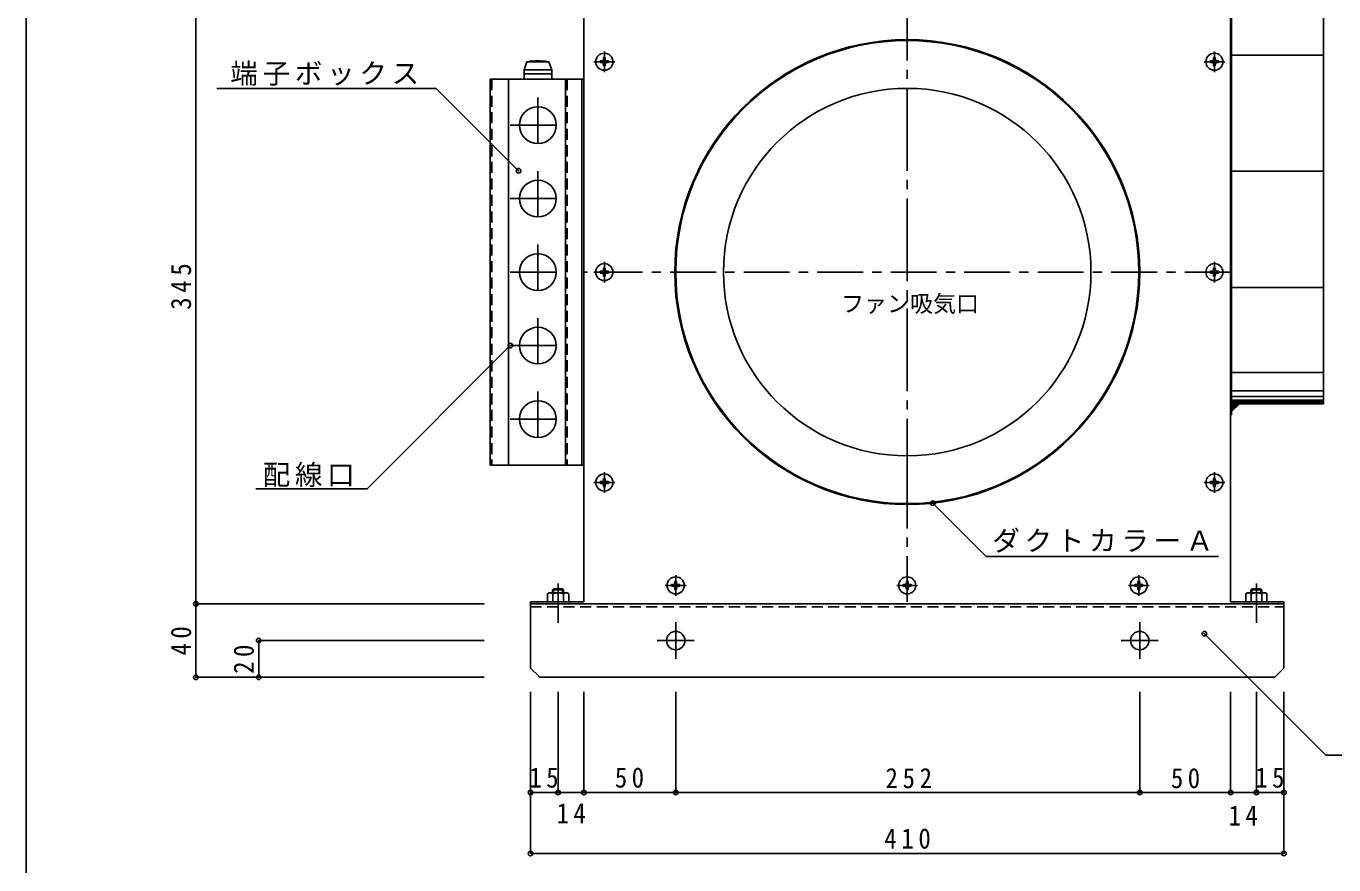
# Model space of a CAD drawing. Units: millimetres, scale not verified. Extents: x -2083 to 2037, y -682 to 723.
# Drawn here: x -2083 to -1372, y -13 to 444 of the extents above; entities that cross this region are included whole.
import ezdxf
from ezdxf.enums import TextEntityAlignment as Align

# ---------------------------------------------------------------- set-up
doc = ezdxf.new("R2010")
doc.units = ezdxf.units.MM
doc.header["$LTSCALE"] = 5
doc.header["$PDMODE"] = 32
doc.header["$PDSIZE"] = 2.5
for name, pattern in [('CHAIN1', [8, 5, -1, 1, -1]), ('CHAIN2', [12, 9, -1, 1, -1]), ('DASHED1', [1.8, 1.2, -0.6])]:
    doc.linetypes.add(name, pattern=pattern)
doc.layers.add('0-0', color=4, linetype='Continuous')
doc.layers.add('F-0', color=2, linetype='Continuous')
doc.styles.add('ＭＳ ゴシック', font='')
doc.styles.get('ＭＳ ゴシック').set_extended_font_data('MS Gothic')

msp = doc.modelspace()

# ---------------------------------------------------------------- linework, layer by layer
at = {"layer": '0-0', "color": 7}
for p, q in [((-1427.862, 497.368), (-1427.862, 232.368)), ((-1427.862, 266.368), (-1427.862, 494.868)), ((-1427.362, 497.368), (-1427.362, 232.368)), ((-1427.362, 266.368), (-1427.362, 494.868)), ((-1779.862, 130.461), (-1779.862, 474.461)), ((-1797.358, 419.961), (-1812.358, 419.961)), ((-1812.358, 419.961), (-1812.358, 417.961)), ((-1798.858, 424.461), (-1797.358, 419.961)), ((-1797.358, 419.961), (-1797.358, 417.961)), ((-1830.862, 414.961), (-1830.862, 204.961)), ((-1779.862, 414.961), (-1830.862, 414.961)), ((-1820.862, 414.961), (-1820.862, 204.961)), ((-1812.358, 417.961), (-1812.358, 414.961)), ((-1797.358, 417.961), (-1812.358, 417.961)), ((-1797.358, 414.961), (-1812.358, 414.961)), ((-1797.358, 417.961), (-1797.358, 414.961)), ((-1789.862, 414.961), (-1789.862, 204.961)), ((-1789.862, 414.961), (-1789.862, 204.961)), ((-1780.862, 204.961), (-1780.862, 414.961)), ((-1427.862, 130.461), (-1427.862, 266.368)), ((-1427.362, 234.868), (-1427.362, 266.368)), ((-1377.362, 265.868), (-1377.362, 266.368)), ((-1427.362, 232.368), (-1427.862, 232.368)), ((-1779.862, 204.961), (-1830.862, 204.961)), ((-1808.862, 129.461), (-1808.862, 130.461)), ((-1808.862, 130.461), (-1779.862, 130.461)), ((-1808.862, 129.461), (-1778.862, 129.461)), ((-1808.862, 129.461), (-1398.862, 129.461)), ((-1808.862, 94.461), (-1808.862, 129.461)), ((-1398.862, 129.461), (-1428.862, 129.461)), ((-1398.862, 130.461), (-1427.862, 130.461)), ((-1398.862, 129.461), (-1398.862, 130.461)), ((-1808.862, 94.461), (-1803.862, 89.461)), ((-1403.862, 89.461), (-1803.862, 89.461))]:
    msp.add_line(p, q, dxfattribs=at)
at = {"layer": '0-0'}
for p, q in [((-1990.936, 474.461), (-1990.936, 129.461)), ((-1377.362, 428.118), (-1427.362, 428.118)), ((-1769.798, 424.967), (-1770.917, 424.95)), ((-1769.798, 423.955), (-1770.917, 423.971)), ((-1769.798, 424.967), (-1769.392, 425.155)), ((-1769.798, 423.955), (-1769.392, 423.766)), ((-1769.204, 425.561), (-1769.392, 425.155)), ((-1769.204, 423.361), (-1769.392, 423.766)), ((-1769.204, 425.561), (-1769.187, 426.68)), ((-1769.204, 423.361), (-1769.187, 422.241)), ((-1768.192, 425.561), (-1768.208, 426.68)), ((-1768.192, 423.361), (-1768.208, 422.241)), ((-1768.192, 425.561), (-1768.003, 425.155)), ((-1768.192, 423.361), (-1768.003, 423.766)), ((-1767.598, 424.967), (-1768.003, 425.155)), ((-1767.598, 423.955), (-1768.003, 423.766)), ((-1767.598, 424.967), (-1766.479, 424.95)), ((-1767.598, 423.955), (-1766.479, 423.971)), ((-1437.798, 424.967), (-1438.917, 424.95)), ((-1437.798, 423.955), (-1438.917, 423.971)), ((-1437.798, 424.967), (-1437.392, 425.155)), ((-1437.798, 423.955), (-1437.392, 423.766)), ((-1437.204, 425.561), (-1437.392, 425.155)), ((-1437.204, 423.361), (-1437.392, 423.766)), ((-1437.204, 425.561), (-1437.187, 426.68)), ((-1437.204, 423.361), (-1437.187, 422.241)), ((-1436.192, 425.561), (-1436.208, 426.68)), ((-1436.192, 423.361), (-1436.208, 422.241)), ((-1436.192, 425.561), (-1436.003, 425.155)), ((-1436.192, 423.361), (-1436.003, 423.766)), ((-1435.598, 424.967), (-1436.003, 425.155)), ((-1435.598, 423.955), (-1436.003, 423.766)), ((-1435.598, 424.967), (-1434.479, 424.95)), ((-1435.598, 423.955), (-1434.479, 423.971)), ((-1860.168, 409.931), (-1979.628, 409.931)), ((-1815.369, 365.131), (-1860.168, 409.931)), ((-1427.362, 364.868), (-1377.362, 364.868)), ((-1377.362, 364.868), (-1427.362, 364.868)), ((-1769.798, 310.467), (-1770.917, 310.45)), ((-1769.798, 309.455), (-1770.917, 309.471)), ((-1769.798, 310.467), (-1769.392, 310.655)), ((-1769.798, 309.455), (-1769.392, 309.266)), ((-1769.204, 311.061), (-1769.392, 310.655)), ((-1769.204, 308.861), (-1769.392, 309.266)), ((-1769.204, 311.061), (-1769.187, 312.18)), ((-1769.204, 308.861), (-1769.187, 307.741)), ((-1768.192, 311.061), (-1768.208, 312.18)), ((-1768.192, 308.861), (-1768.208, 307.741)), ((-1768.192, 311.061), (-1768.003, 310.655)), ((-1768.192, 308.861), (-1768.003, 309.266)), ((-1767.598, 310.467), (-1768.003, 310.655)), ((-1767.598, 309.455), (-1768.003, 309.266)), ((-1767.598, 310.467), (-1766.479, 310.45)), ((-1767.598, 309.455), (-1766.479, 309.471)), ((-1437.798, 310.467), (-1438.917, 310.45)), ((-1437.798, 309.455), (-1438.917, 309.471)), ((-1437.798, 310.467), (-1437.392, 310.655)), ((-1437.798, 309.455), (-1437.392, 309.266)), ((-1437.204, 311.061), (-1437.392, 310.655)), ((-1437.204, 308.861), (-1437.392, 309.266)), ((-1437.204, 311.061), (-1437.187, 312.18)), ((-1437.204, 308.861), (-1437.187, 307.741)), ((-1436.192, 311.061), (-1436.208, 312.18)), ((-1436.192, 308.861), (-1436.208, 307.741)), ((-1436.192, 311.061), (-1436.003, 310.655)), ((-1436.192, 308.861), (-1436.003, 309.266)), ((-1435.598, 310.467), (-1436.003, 310.655)), ((-1435.598, 309.455), (-1436.003, 309.266)), ((-1435.598, 310.467), (-1434.479, 310.45)), ((-1435.598, 309.455), (-1434.479, 309.471)), ((-1377.362, 301.618), (-1427.362, 301.618)), ((-1819.862, 269.961), (-1897.774, 192.048)), ((-1377.362, 255.316), (-1427.362, 255.316)), ((-1377.362, 245.316), (-1427.362, 245.316)), ((-1377.362, 242.316), (-1427.362, 242.316)), ((-1377.362, 240.316), (-1427.362, 240.316)), ((-1377.362, 239.316), (-1427.362, 239.316)), ((-1377.362, 238.668), (-1427.362, 238.668)), ((-1423.125, 238.368), (-1427.362, 234.132)), ((-1769.798, 195.967), (-1770.917, 195.95)), ((-1769.798, 194.955), (-1770.917, 194.971)), ((-1769.798, 195.967), (-1769.392, 196.155)), ((-1769.798, 194.955), (-1769.392, 194.766)), ((-1769.204, 196.561), (-1769.392, 196.155)), ((-1769.204, 194.361), (-1769.392, 194.766)), ((-1769.204, 196.561), (-1769.187, 197.68)), ((-1769.204, 194.361), (-1769.187, 193.241)), ((-1768.192, 196.561), (-1768.208, 197.68)), ((-1768.192, 194.361), (-1768.208, 193.241)), ((-1768.192, 196.561), (-1768.003, 196.155)), ((-1768.192, 194.361), (-1768.003, 194.766)), ((-1767.598, 195.967), (-1768.003, 196.155)), ((-1767.598, 194.955), (-1768.003, 194.766)), ((-1767.598, 195.967), (-1766.479, 195.95)), ((-1767.598, 194.955), (-1766.479, 194.971)), ((-1437.798, 195.967), (-1438.917, 195.95)), ((-1437.798, 194.955), (-1438.917, 194.971)), ((-1437.798, 195.967), (-1437.392, 196.155)), ((-1437.798, 194.955), (-1437.392, 194.766)), ((-1437.204, 196.561), (-1437.392, 196.155)), ((-1437.204, 194.361), (-1437.392, 194.766)), ((-1437.204, 196.561), (-1437.187, 197.68)), ((-1437.204, 194.361), (-1437.187, 193.241)), ((-1436.192, 196.561), (-1436.208, 197.68)), ((-1436.192, 194.361), (-1436.208, 193.241)), ((-1436.192, 196.561), (-1436.003, 196.155)), ((-1436.192, 194.361), (-1436.003, 194.766)), ((-1435.598, 195.967), (-1436.003, 196.155)), ((-1435.598, 194.955), (-1436.003, 194.766)), ((-1435.598, 195.967), (-1434.479, 195.95)), ((-1435.598, 194.955), (-1434.479, 194.971)), ((-1897.774, 192.048), (-1958.289, 192.048)), ((-1589.972, 184.226), (-1560.95, 155.204)), ((-1560.95, 155.204), (-1434.525, 155.204)), ((-1788.962, 135.461), (-1798.762, 135.461)), ((-1796.862, 137.019), (-1796.32, 137.561)), ((-1796.862, 137.019), (-1790.862, 137.019)), ((-1796.862, 135.461), (-1796.862, 137.019)), ((-1796.32, 137.561), (-1791.403, 137.561)), ((-1796.32, 135.461), (-1796.32, 137.561)), ((-1795.112, 137.561), (-1795.112, 137.561)), ((-1793.862, 137.561), (-1793.862, 137.561)), ((-1791.403, 137.561), (-1790.862, 137.019)), ((-1791.403, 135.461), (-1791.403, 137.561)), ((-1790.862, 135.461), (-1790.862, 137.019)), ((-1730.962, 139.967), (-1732.081, 139.95)), ((-1730.962, 138.955), (-1732.081, 138.971)), ((-1730.962, 139.967), (-1730.556, 140.155)), ((-1730.962, 138.955), (-1730.556, 138.766)), ((-1730.368, 140.561), (-1730.556, 140.155)), ((-1730.368, 138.361), (-1730.556, 138.766)), ((-1730.368, 140.561), (-1730.351, 141.68)), ((-1730.368, 138.361), (-1730.351, 137.241)), ((-1729.355, 140.561), (-1729.372, 141.68)), ((-1729.355, 138.361), (-1729.372, 137.241)), ((-1729.355, 140.561), (-1729.167, 140.155)), ((-1729.355, 138.361), (-1729.167, 138.766)), ((-1728.762, 139.967), (-1729.167, 140.155)), ((-1728.762, 138.955), (-1729.167, 138.766)), ((-1728.762, 139.967), (-1727.642, 139.95)), ((-1728.762, 138.955), (-1727.642, 138.971)), ((-1604.962, 139.967), (-1606.081, 139.95)), ((-1604.962, 138.955), (-1606.081, 138.971)), ((-1604.962, 139.967), (-1604.556, 140.155)), ((-1604.962, 138.955), (-1604.556, 138.766)), ((-1604.368, 140.561), (-1604.556, 140.155)), ((-1604.368, 138.361), (-1604.556, 138.766)), ((-1604.368, 140.561), (-1604.351, 141.68)), ((-1604.368, 138.361), (-1604.351, 137.241)), ((-1603.355, 140.561), (-1603.372, 141.68)), ((-1603.355, 138.361), (-1603.372, 137.241)), ((-1603.355, 140.561), (-1603.167, 140.155)), ((-1603.355, 138.361), (-1603.167, 138.766)), ((-1602.762, 139.967), (-1603.167, 140.155)), ((-1602.762, 138.955), (-1603.167, 138.766)), ((-1602.762, 139.967), (-1601.642, 139.95)), ((-1602.762, 138.955), (-1601.642, 138.971)), ((-1478.962, 139.967), (-1480.081, 139.95)), ((-1478.962, 138.955), (-1480.081, 138.971)), ((-1478.962, 139.967), (-1478.556, 140.155)), ((-1478.962, 138.955), (-1478.556, 138.766)), ((-1478.368, 140.561), (-1478.556, 140.155)), ((-1478.368, 138.361), (-1478.556, 138.766)), ((-1478.368, 140.561), (-1478.351, 141.68)), ((-1478.368, 138.361), (-1478.351, 137.241)), ((-1477.355, 140.561), (-1477.372, 141.68)), ((-1477.355, 138.361), (-1477.372, 137.241)), ((-1477.355, 140.561), (-1477.167, 140.155)), ((-1477.355, 138.361), (-1477.167, 138.766)), ((-1476.762, 139.967), (-1477.167, 140.155)), ((-1476.762, 138.955), (-1477.167, 138.766)), ((-1476.762, 139.967), (-1475.642, 139.95)), ((-1476.762, 138.955), (-1475.642, 138.971)), ((-1408.962, 135.461), (-1418.762, 135.461)), ((-1416.862, 137.019), (-1416.32, 137.561)), ((-1416.862, 137.019), (-1410.862, 137.019)), ((-1416.862, 135.461), (-1416.862, 137.019)), ((-1416.32, 137.561), (-1411.403, 137.561)), ((-1416.32, 135.461), (-1416.32, 137.561)), ((-1415.112, 137.561), (-1415.112, 137.561)), ((-1413.862, 137.561), (-1413.862, 137.561)), ((-1411.403, 137.561), (-1410.862, 137.019)), ((-1411.403, 135.461), (-1411.403, 137.561)), ((-1410.862, 135.461), (-1410.862, 137.019)), ((-1990.936, 129.461), (-1834.137, 129.461)), ((-1990.936, 129.461), (-1990.936, 89.461)), ((-1788.088, 130.461), (-1799.635, 130.461)), ((-1796.748, 130.461), (-1796.748, 134.956)), ((-1790.975, 130.461), (-1790.975, 134.956)), ((-1408.088, 130.461), (-1419.635, 130.461)), ((-1416.748, 130.461), (-1416.748, 134.956)), ((-1410.975, 130.461), (-1410.975, 134.956)), ((-1956.794, 89.461), (-1956.794, 109.461)), ((-1956.794, 109.461), (-1834.137, 109.461)), ((-1442.135, 113.189), (-1375.996, 47.05)), ((-1990.936, 89.461), (-1834.137, 89.461)), ((-1956.794, 89.461), (-1834.137, 89.461)), ((-1808.862, -6.417), (-1808.862, 81.532)), ((-1808.862, 26.757), (-1808.862, 81.532)), ((-1793.862, 26.757), (-1793.862, 81.532)), ((-1779.862, 26.757), (-1779.862, 81.532)), ((-1729.862, 26.757), (-1729.862, 81.532)), ((-1477.362, 26.757), (-1477.362, 81.532)), ((-1427.862, 26.757), (-1427.862, 81.532)), ((-1413.862, 26.757), (-1413.862, 81.532)), ((-1398.862, -6.417), (-1398.862, 81.532)), ((-1398.862, 26.757), (-1398.862, 81.532)), ((-1375.996, 47.05), (-1230.376, 47.05)), ((-1808.862, 26.757), (-1793.862, 26.757)), ((-1793.862, 26.757), (-1779.862, 26.757)), ((-1779.862, 26.757), (-1729.862, 26.757)), ((-1729.862, 26.757), (-1477.362, 26.757)), ((-1477.362, 26.757), (-1427.862, 26.757)), ((-1427.862, 26.757), (-1413.862, 26.757)), ((-1413.862, 26.757), (-1398.862, 26.757)), ((-1808.862, -6.417), (-1398.862, -6.417))]:
    msp.add_line(p, q, dxfattribs=at)
at = {"layer": '0-0', "linetype": 'CHAIN2'}
for p, q in [((-1603.862, 470.111), (-1603.862, 195.461)), ((-1768.698, 430.111), (-1768.698, 418.811)), ((-1436.698, 430.111), (-1436.698, 418.811)), ((-1774.348, 424.461), (-1763.048, 424.461)), ((-1442.348, 424.461), (-1431.048, 424.461)), ((-1768.698, 315.611), (-1768.698, 304.311)), ((-1436.698, 315.611), (-1436.698, 304.311)), ((-1774.348, 309.961), (-1763.048, 309.961)), ((-1442.348, 309.961), (-1431.048, 309.961)), ((-1768.698, 201.111), (-1768.698, 189.811)), ((-1436.698, 201.111), (-1436.698, 189.811)), ((-1774.348, 195.461), (-1763.048, 195.461)), ((-1442.348, 195.461), (-1431.048, 195.461)), ((-1729.862, 145.111), (-1729.862, 133.811)), ((-1603.862, 145.111), (-1603.862, 133.811)), ((-1477.862, 145.111), (-1477.862, 133.811)), ((-1735.512, 139.461), (-1724.212, 139.461)), ((-1609.512, 139.461), (-1598.212, 139.461)), ((-1483.512, 139.461), (-1472.212, 139.461))]:
    msp.add_line(p, q, dxfattribs=at)
at = {"layer": '0-0', "linetype": 'CHAIN1'}
for p, q in [((-1768.698, 429.461), (-1768.698, 419.461)), ((-1768.698, 429.461), (-1768.698, 419.461)), ((-1436.698, 429.461), (-1436.698, 419.461)), ((-1436.698, 429.461), (-1436.698, 419.461)), ((-1773.698, 424.461), (-1763.698, 424.461)), ((-1773.698, 424.461), (-1763.698, 424.461)), ((-1441.698, 424.461), (-1431.698, 424.461)), ((-1441.698, 424.461), (-1431.698, 424.461)), ((-1804.862, 404.961), (-1804.862, 374.961)), ((-1819.862, 389.961), (-1789.862, 389.961)), ((-1804.862, 364.961), (-1804.862, 334.961)), ((-1819.862, 349.961), (-1789.862, 349.961)), ((-1804.862, 324.961), (-1804.862, 294.961)), ((-1768.698, 314.961), (-1768.698, 304.961)), ((-1768.698, 314.961), (-1768.698, 304.961)), ((-1436.698, 314.961), (-1436.698, 304.961)), ((-1436.698, 314.961), (-1436.698, 304.961)), ((-1819.862, 309.961), (-1789.862, 309.961)), ((-1427.862, 309.961), (-1779.862, 309.961)), ((-1773.698, 309.961), (-1763.698, 309.961)), ((-1773.698, 309.961), (-1763.698, 309.961)), ((-1441.698, 309.961), (-1431.698, 309.961)), ((-1441.698, 309.961), (-1431.698, 309.961)), ((-1804.862, 284.961), (-1804.862, 254.961)), ((-1819.862, 269.961), (-1789.862, 269.961)), ((-1804.862, 244.961), (-1804.862, 214.961)), ((-1819.862, 229.961), (-1789.862, 229.961)), ((-1768.698, 200.461), (-1768.698, 190.461)), ((-1768.698, 200.461), (-1768.698, 190.461)), ((-1436.698, 200.461), (-1436.698, 190.461)), ((-1436.698, 200.461), (-1436.698, 190.461)), ((-1773.698, 195.461), (-1763.698, 195.461)), ((-1773.698, 195.461), (-1763.698, 195.461)), ((-1603.862, 195.461), (-1603.862, 129.461)), ((-1441.698, 195.461), (-1431.698, 195.461)), ((-1441.698, 195.461), (-1431.698, 195.461)), ((-1729.862, 144.461), (-1729.862, 134.461)), ((-1729.862, 144.461), (-1729.862, 134.461)), ((-1603.862, 144.461), (-1603.862, 134.461)), ((-1477.862, 144.461), (-1477.862, 134.461)), ((-1477.862, 144.461), (-1477.862, 134.461)), ((-1793.862, 119.061), (-1793.862, 140.561)), ((-1734.862, 139.461), (-1724.862, 139.461)), ((-1734.862, 139.461), (-1724.862, 139.461)), ((-1608.862, 139.461), (-1598.862, 139.461)), ((-1608.862, 139.461), (-1598.862, 139.461)), ((-1482.862, 139.461), (-1472.862, 139.461)), ((-1482.862, 139.461), (-1472.862, 139.461)), ((-1413.862, 119.061), (-1413.862, 140.561)), ((-1729.862, 119.461), (-1729.862, 99.461)), ((-1477.362, 119.461), (-1477.362, 99.461)), ((-1739.862, 109.461), (-1719.862, 109.461)), ((-1487.362, 109.461), (-1467.362, 109.461))]:
    msp.add_line(p, q, dxfattribs=at)
at = {"layer": '0-0', "color": 7, "linetype": 'DASHED1'}
for p, q in [((-1829.862, 414.961), (-1829.862, 204.961)), ((-1788.862, 414.961), (-1788.862, 204.961)), ((-1808.862, 127.861), (-1398.862, 127.861))]:
    msp.add_line(p, q, dxfattribs=at)
at = {"layer": '0-0', "color": 7}
for points in [[(-1377.362, 491.368), (-1377.362, 238.368), (-1427.362, 238.368)], [(-1798.858, 424.461), (-1810.858, 424.461), (-1812.358, 419.961)], [(-1403.862, 89.461), (-1398.862, 94.461), (-1398.862, 129.461)]]:
    msp.add_lwpolyline(points, dxfattribs=at)
at = {"layer": '0-0'}
for points in [[(-1799.635, 130.461), (-1799.635, 134.956), (-1798.762, 135.461)], [(-1788.088, 130.461), (-1788.088, 134.956), (-1788.962, 135.461)], [(-1419.635, 130.461), (-1419.635, 134.956), (-1418.762, 135.461)], [(-1408.088, 130.461), (-1408.088, 134.956), (-1408.962, 135.461)]]:
    msp.add_lwpolyline(points, dxfattribs=at)
at = {"layer": '0-0', "color": 7}
for centre, radius in [((-1603.862, 309.961), 126.5), ((-1603.862, 309.961), 126), ((-1603.862, 309.961), 100), ((-1804.862, 389.961), 10), ((-1804.862, 349.961), 10), ((-1804.862, 309.961), 10), ((-1804.862, 269.961), 10), ((-1804.862, 229.961), 10), ((-1729.862, 109.461), 5), ((-1477.362, 109.461), 5)]:
    msp.add_circle(centre, radius, dxfattribs=at)
at = {"layer": '0-0'}
for centre in [(-1768.698, 424.461), (-1436.698, 424.461), (-1768.698, 309.961), (-1436.698, 309.961), (-1768.698, 195.461), (-1436.698, 195.461), (-1729.862, 139.461), (-1603.862, 139.461), (-1477.862, 139.461)]:
    msp.add_circle(centre, 4.65, dxfattribs=at)
at = {"layer": '0-0', "color": 7}
msp.add_arc((-1804.858, 394.461), 30.5, 79.61114, 100.38886, dxfattribs=at)
at = {"layer": '0-0'}
for centre, radius, start, end in [((-1768.698, 424.461), 2.273, 167.56226, 192.43773), ((-1768.698, 424.461), 2.273, 77.56226, 102.43773), ((-1768.698, 424.461), 2.273, 257.56226, 282.43773), ((-1768.698, 424.461), 2.273, 347.56226, 12.43773), ((-1436.698, 424.461), 2.273, 167.56226, 192.43773), ((-1436.698, 424.461), 2.273, 77.56226, 102.43773), ((-1436.698, 424.461), 2.273, 257.56226, 282.43773), ((-1436.698, 424.461), 2.273, 347.56226, 12.43773), ((-1768.698, 309.961), 2.273, 167.56226, 192.43773), ((-1768.698, 309.961), 2.273, 77.56226, 102.43773), ((-1768.698, 309.961), 2.273, 257.56226, 282.43773), ((-1768.698, 309.961), 2.273, 347.56226, 12.43773), ((-1436.698, 309.961), 2.273, 167.56226, 192.43773), ((-1436.698, 309.961), 2.273, 77.56226, 102.43773), ((-1436.698, 309.961), 2.273, 257.56226, 282.43773), ((-1436.698, 309.961), 2.273, 347.56226, 12.43773), ((-1768.698, 195.461), 2.273, 167.56226, 192.43773), ((-1768.698, 195.461), 2.273, 77.56226, 102.43773), ((-1768.698, 195.461), 2.273, 257.56226, 282.43773), ((-1768.698, 195.461), 2.273, 347.56226, 12.43773), ((-1436.698, 195.461), 2.273, 167.56226, 192.43773), ((-1436.698, 195.461), 2.273, 77.56226, 102.43773), ((-1436.698, 195.461), 2.273, 257.56226, 282.43773), ((-1436.698, 195.461), 2.273, 347.56226, 12.43773), ((-1798.192, 132.847), 2.556, 55.61586, 124.38412), ((-1793.862, 125.85), 9.553, 72.41209, 107.58789), ((-1789.532, 132.847), 2.556, 55.61586, 124.38412), ((-1729.862, 139.461), 2.273, 167.56226, 192.43773), ((-1729.862, 139.461), 2.273, 77.56226, 102.43773), ((-1729.862, 139.461), 2.273, 257.56226, 282.43773), ((-1729.862, 139.461), 2.273, 347.56226, 12.43773), ((-1603.862, 139.461), 2.273, 167.56226, 192.43773), ((-1603.862, 139.461), 2.273, 77.56226, 102.43773), ((-1603.862, 139.461), 2.273, 257.56226, 282.43773), ((-1603.862, 139.461), 2.273, 347.56226, 12.43773), ((-1477.862, 139.461), 2.273, 167.56226, 192.43773), ((-1477.862, 139.461), 2.273, 77.56226, 102.43773), ((-1477.862, 139.461), 2.273, 257.56226, 282.43773), ((-1477.862, 139.461), 2.273, 347.56226, 12.43773), ((-1418.192, 132.847), 2.556, 55.61586, 124.38412), ((-1413.862, 125.85), 9.553, 72.41209, 107.58789), ((-1409.532, 132.847), 2.556, 55.61586, 124.38412)]:
    msp.add_arc(centre, radius, start, end, dxfattribs=at)
at = {"layer": '0-0', "color": 5}
for p in [(-1815.369, 365.131), (-1819.862, 269.961), (-1589.972, 184.226), (-1990.936, 129.461), (-1442.135, 113.189), (-1956.794, 109.461), (-1990.936, 89.461), (-1956.794, 89.461), (-1808.862, 26.757), (-1793.862, 26.757), (-1779.862, 26.757), (-1729.862, 26.757), (-1477.362, 26.757), (-1427.862, 26.757), (-1413.862, 26.757), (-1398.862, 26.757), (-1808.862, -6.417), (-1398.862, -6.417)]:
    msp.add_point(p, dxfattribs=at)
at = {"layer": '0-0', "color": 254}
msp.add_solid([(-1423.125, 238.368), (-1427.362, 238.368), (-1427.362, 234.132)], dxfattribs=at)
at = {"layer": 'F-0', "color": 5}
msp.add_lwpolyline([(-2083.336, -681.692), (-2083.336, 723.308), (-63.336, 723.308)], dxfattribs=at)

# ---------------------------------------------------------------- texts
at = {"layer": '0-0', "style": 'ＭＳ ゴシック'}
msp.add_text('ファン吸気口', height=9.164, dxfattribs=at).set_placement((-1639.845, 285.448), align=Align.BOTTOM_LEFT)
at = {"layer": '0-0', "color": 7, "char_height": 11, "attachment_point": 7, "style": 'ＭＳ ゴシック'}
for s, insert in [('\\T1.17;端子ボックス', (-1972.243, 411.388)), ('\\T1.17;配線口', (-1954.639, 192.986)), ('\\T1.17;ダクトカラーＡ', (-1557.582, 157.294)), ('\\T1.36;\\W0.9;15', (-1809.487, 29.257)), ('\\T1.36;\\W0.9;50', (-1762.987, 29.257)), ('\\T1.38;\\W0.9;252', (-1615.683, 28.946)), ('\\T1.36;\\W0.9;50', (-1460.365, 28.946)), ('\\T1.36;\\W0.9;15', (-1414.487, 29.257)), ('\\T1.36;\\W0.9;14', (-1794.686, 9.964)), ('\\T1.36;\\W0.9;14', (-1429.003, 8.784)), ('\\T1.38;\\W0.9;410', (-1616.362, -3.917))]:
    msp.add_mtext(s, dxfattribs=dict(at, insert=insert))
at = {"layer": '0-0', "color": 7, "char_height": 11, "attachment_point": 7, "rotation": 90, "style": 'ＭＳ ゴシック'}
for s, insert in [('\\T1.38;\\W0.9;345', (-1993.436, 289.461)), ('\\T1.36;\\W0.9;40', (-1993.436, 101.336)), ('\\T1.36;\\W0.9;20', (-1959.294, 91.336))]:
    msp.add_mtext(s, dxfattribs=dict(at, insert=insert))

doc.saveas('drawing.dxf')
